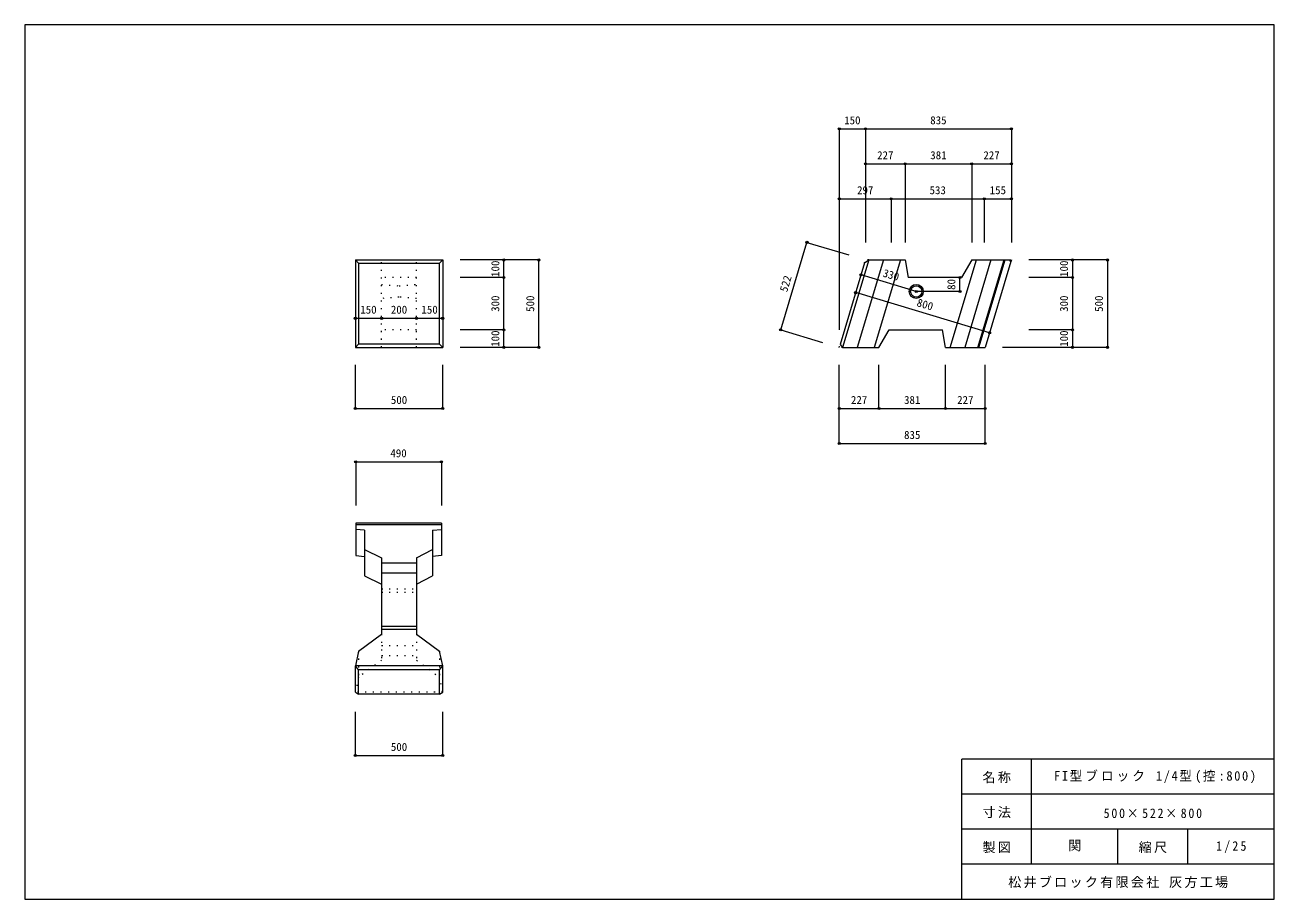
# Model space of a CAD drawing. Units: millimetres, scale not verified. Extents: x 138 to 7288, y 125 to 5125.
import ezdxf
from ezdxf.enums import TextEntityAlignment as Align

# ---------------------------------------------------------------- set-up
doc = ezdxf.new("R2010")
doc.units = ezdxf.units.MM
doc.header["$LTSCALE"] = 25
doc.header["$PDMODE"] = 32
doc.header["$PDSIZE"] = 12.5
doc.linetypes.add('DOTTED', pattern=[1.75, 0.25, -1.5])
for name, color, linetype, lineweight in [('_0-0_', 7, 'Continuous', 18), ('_0-1_', 7, 'Continuous', 18), ('_0-2_', 4, 'Continuous', 9)]:
    doc.layers.add(name, color=color, linetype=linetype, lineweight=lineweight)
doc.styles.add('ＭＳ ゴシック', font='')
doc.styles.get('ＭＳ ゴシック').set_extended_font_data('MS Gothic')

msp = doc.modelspace()

# ---------------------------------------------------------------- linework, layer by layer
at = {"layer": '_0-0_'}
for p, q in [((7287.5, 5125), (137.5, 5125)), ((137.5, 5125), (137.5, 125)), ((7287.5, 125), (7287.5, 5125)), ((7287.5, 925), (5500, 925)), ((5500, 125), (5500, 925)), ((5900, 325), (5900, 925)), ((7287.5, 725), (5500, 725)), ((7287.5, 525), (5500, 525)), ((6393.75, 325), (6393.75, 525)), ((6793.75, 325), (6793.75, 525)), ((7287.5, 325), (5500, 325)), ((137.5, 125), (7287.5, 125))]:
    msp.add_line(p, q, dxfattribs=at)
at = {"layer": '_0-1_'}
for p, q in [((2028.8, 3780.73), (2046.3, 3763.23)), ((2028.8, 3780.73), (2028.8, 3280.73)), ((2028.8, 3780.73), (2528.8, 3780.73)), ((2046.3, 3763.23), (2046.3, 3298.23)), ((2046.3, 3763.23), (2511.3, 3763.23)), ((2511.3, 3763.23), (2528.8, 3780.73)), ((2511.3, 3298.23), (2511.3, 3763.23)), ((2528.8, 3780.73), (2528.8, 3280.73)), ((4943.76, 3763.49), (4804.11, 3297.97)), ((4967.21, 3780.73), (4817.21, 3280.73)), ((5051.94, 3780.73), (4901.94, 3280.73)), ((4943.76, 3763.49), (4967.21, 3780.73)), ((4967.21, 3780.73), (5175.94, 3780.73)), ((5148.94, 3780.73), (4998.94, 3280.73)), ((5175.94, 3780.73), (5193.57, 3680.73)), ((5434.16, 3280.73), (5584.16, 3780.73)), ((5556.94, 3780.73), (5499.2, 3680.73)), ((5667.16, 3780.73), (5517.16, 3280.73)), ((5556.94, 3780.73), (5774.16, 3780.73)), ((5592.4, 3280.73), (5742.4, 3780.73)), ((5597.62, 3280.73), (5747.62, 3780.73)), ((5781.29, 3771.15), (5634.16, 3280.73)), ((5781.29, 3771.15), (5774.16, 3780.73)), ((5499.2, 3680.73), (5193.57, 3680.73)), ((5025.94, 3280.73), (5083.67, 3380.73)), ((5083.67, 3380.73), (5389.3, 3380.73)), ((5406.94, 3280.73), (5389.3, 3380.73)), ((2028.8, 3280.73), (2046.3, 3298.23)), ((2511.3, 3298.23), (2046.3, 3298.23)), ((2511.3, 3298.23), (2528.8, 3280.73)), ((4804.11, 3297.97), (4817.21, 3280.73)), ((2028.8, 3280.73), (2528.8, 3280.73)), ((4817.21, 3280.73), (5025.94, 3280.73)), ((5406.94, 3280.73), (5634.16, 3280.73)), ((2520.95, 2275.99), (2030.95, 2275.99)), ((2030.95, 2275.99), (2030.95, 2089.45)), ((2520.95, 2265.99), (2030.95, 2265.99)), ((2080.95, 2234.45), (2030.95, 2239.45)), ((2080.95, 2234.45), (2080.95, 1974.41)), ((2470.95, 2234.45), (2520.95, 2239.45)), ((2470.95, 2234.45), (2470.95, 1974.41)), ((2520.95, 2275.99), (2520.95, 2089.45)), ((2030.95, 2089.45), (2080.95, 2084.45)), ((2080.95, 2124.41), (2178.8, 2075.99)), ((2178.8, 2075.99), (2178.8, 1640.77)), ((2378.8, 2075.99), (2470.95, 2124.41)), ((2378.8, 2075.99), (2378.8, 1640.77)), ((2520.95, 2089.45), (2470.95, 2084.45)), ((2178.8, 2048.77), (2378.8, 2048.77)), ((2080.95, 1974.41), (2178.8, 1925.99)), ((2178.8, 1991.03), (2378.8, 1991.03)), ((2378.8, 1925.99), (2470.95, 1974.41)), ((2178.8, 1685.4), (2378.8, 1685.4)), ((2178.8, 1667.77), (2378.8, 1667.77)), ((2046.8, 1543.77), (2178.8, 1640.77)), ((2378.8, 1640.77), (2510.8, 1543.77)), ((2046.8, 1543.77), (2028.8, 1459.04)), ((2528.8, 1459.04), (2510.8, 1543.77)), ((2046.8, 1435.6), (2028.8, 1459.04)), ((2528.8, 1459.04), (2028.8, 1459.04)), ((2028.8, 1309.04), (2028.8, 1459.04)), ((2046.8, 1295.94), (2046.8, 1435.6)), ((2510.8, 1435.6), (2046.8, 1435.6)), ((2510.8, 1435.6), (2528.8, 1459.04)), ((2510.8, 1295.94), (2510.8, 1435.6)), ((2528.8, 1309.04), (2528.8, 1459.04)), ((2510.8, 1295.94), (2046.8, 1295.94))]:
    msp.add_line(p, q, dxfattribs=at)
at = {"layer": '_0-1_', "linetype": 'DOTTED'}
for p, q in [((2178.8, 3280.73), (2178.8, 3780.73)), ((2378.8, 3280.73), (2378.8, 3780.73)), ((4943.76, 3763.49), (4948.94, 3780.73)), ((4967.21, 3780.73), (4948.94, 3780.73)), ((5774.16, 3780.73), (5784.16, 3780.73)), ((5784.16, 3780.73), (5781.29, 3771.15)), ((2378.8, 3680.73), (2178.8, 3680.73)), ((2178.8, 3640.73), (2278.8, 3633.23)), ((2278.8, 3633.23), (2378.8, 3640.73)), ((2278.8, 3568.23), (2178.8, 3560.73)), ((2378.8, 3560.73), (2278.8, 3568.23)), ((2378.8, 3380.73), (2178.8, 3380.73)), ((4798.94, 3280.73), (4804.11, 3297.97)), ((4817.21, 3280.73), (4798.94, 3280.73)), ((2178.8, 1898.77), (2378.8, 1898.77)), ((2178.8, 1881.14), (2378.8, 1881.14)), ((2178.8, 1640.77), (2178.8, 1490.77)), ((2178.8, 1575.5), (2378.8, 1575.5)), ((2378.8, 1640.77), (2378.8, 1490.77)), ((2046.8, 1543.77), (2046.8, 1393.77)), ((2178.8, 1517.77), (2378.8, 1517.77)), ((2510.8, 1543.77), (2510.8, 1393.77)), ((2178.8, 1490.77), (2046.8, 1393.77)), ((2378.8, 1490.77), (2510.8, 1393.77)), ((2046.8, 1393.77), (2028.8, 1309.04)), ((2528.8, 1309.04), (2510.8, 1393.77)), ((2528.8, 1309.04), (2028.8, 1309.04))]:
    msp.add_line(p, q, dxfattribs=at)
at = {"layer": '_0-1_', "color": 4, "lineweight": 9}
msp.add_line((2028.8, 3447.39), (2528.8, 3447.39), dxfattribs=at)
at = {"layer": '_0-1_'}
for radius in [40, 32.5]:
    msp.add_circle((5239.47, 3600.73), radius, dxfattribs=at)
at = {"layer": '_0-1_', "color": 4}
for p in [(2028.8, 3447.39), (2178.8, 3447.39), (2378.8, 3447.39), (2528.8, 3447.39)]:
    msp.add_point(p, dxfattribs=at)
at = {"layer": '_0-2_'}
for p, q in [((4798.94, 4530.73), (4798.94, 3380.73)), ((4798.94, 4530.73), (5784.16, 4530.73)), ((4948.94, 4530.73), (4948.94, 3880.73)), ((5784.16, 4530.73), (5784.16, 3880.73)), ((4948.94, 4330.73), (4948.94, 3880.73)), ((4948.94, 4330.73), (5784.16, 4330.73)), ((5175.94, 4330.73), (5175.94, 3880.73)), ((5556.94, 4330.73), (5556.94, 3880.73)), ((4798.94, 4130.73), (5784.16, 4130.73)), ((5095.94, 4130.73), (5095.94, 3880.73)), ((5629.16, 4130.73), (5629.16, 3880.73)), ((4463.7, 3381.3), (4613.7, 3881.3)), ((4613.7, 3881.3), (4853.15, 3809.46)), ((3078.8, 3780.73), (2628.8, 3780.73)), ((2878.8, 3280.73), (2878.8, 3780.73)), ((3078.8, 3280.73), (3078.8, 3780.73)), ((6334.16, 3780.73), (5884.16, 3780.73)), ((6134.16, 3780.73), (6134.16, 3280.73)), ((6334.16, 3780.73), (6334.16, 3280.73)), ((2878.8, 3680.73), (2628.8, 3680.73)), ((5239.47, 3600.73), (4923.38, 3695.55)), ((5489.47, 3600.73), (5489.47, 3680.73)), ((6134.16, 3680.73), (5884.16, 3680.73)), ((5659.16, 3364.06), (4892.9, 3593.94)), ((5489.47, 3600.73), (5239.47, 3600.73)), ((2878.8, 3380.73), (2628.8, 3380.73)), ((4463.7, 3381.3), (4703.15, 3309.46)), ((6134.16, 3380.73), (5884.16, 3380.73)), ((3078.8, 3280.73), (2628.8, 3280.73)), ((6334.16, 3280.73), (5734.16, 3280.73)), ((2028.8, 2930.73), (2028.8, 3180.73)), ((2528.8, 2930.73), (2528.8, 3180.73)), ((4798.94, 2730.73), (4798.94, 3180.73)), ((5025.94, 2930.73), (5025.94, 3180.73)), ((5406.94, 2930.73), (5406.94, 3180.73)), ((5634.16, 2730.73), (5634.16, 3180.73)), ((2028.8, 2930.73), (2528.8, 2930.73)), ((4798.94, 2930.73), (5634.16, 2930.73)), ((4798.94, 2730.73), (5634.16, 2730.73)), ((2030.95, 2625.99), (2030.95, 2375.99)), ((2030.95, 2625.99), (2520.95, 2625.99)), ((2520.95, 2625.99), (2520.95, 2375.99)), ((2028.8, 945.94), (2028.8, 1195.94)), ((2528.8, 945.94), (2528.8, 1195.94)), ((2028.8, 945.94), (2528.8, 945.94))]:
    msp.add_line(p, q, dxfattribs=at)
at = {"layer": '_0-2_', "color": 7, "lineweight": 18}
for p, q in [((2028.8, 1309.04), (2046.8, 1295.94)), ((2510.8, 1295.94), (2528.8, 1309.04))]:
    msp.add_line(p, q, dxfattribs=at)
at = {"layer": '_0-2_'}
for p in [(4798.94, 4530.73), (4948.94, 4530.73), (5784.16, 4530.73), (4948.94, 4330.73), (5175.94, 4330.73), (5556.94, 4330.73), (5784.16, 4330.73), (4798.94, 4130.73), (5095.94, 4130.73), (5629.16, 4130.73), (5784.16, 4130.73), (4613.7, 3881.3), (2878.8, 3780.73), (3078.8, 3780.73), (6134.16, 3780.73), (6334.16, 3780.73), (2878.8, 3680.73), (4923.38, 3695.55), (5489.47, 3680.73), (6134.16, 3680.73), (4892.9, 3593.94), (5239.47, 3600.73), (5489.47, 3600.73), (2878.8, 3380.73), (4463.7, 3381.3), (5659.16, 3364.06), (6134.16, 3380.73), (2878.8, 3280.73), (3078.8, 3280.73), (6134.16, 3280.73), (6334.16, 3280.73), (2028.8, 2930.73), (2528.8, 2930.73), (4798.94, 2930.73), (5025.94, 2930.73), (5406.94, 2930.73), (5634.16, 2930.73), (4798.94, 2730.73), (5634.16, 2730.73), (2030.95, 2625.99), (2520.95, 2625.99), (2028.8, 945.94), (2528.8, 945.94)]:
    msp.add_point(p, dxfattribs=at)

# ---------------------------------------------------------------- texts
at = {"layer": '_0-0_', "style": 'ＭＳ ゴシック'}
msp.add_text('関', height=54.99, dxfattribs=at).set_placement((6109.38, 387.5), align=Align.BOTTOM_LEFT)
at = {"layer": '_0-0_', "char_height": 54.99, "attachment_point": 7, "style": 'ＭＳ ゴシック'}
for s, insert in [('\\T1.26;\\W0.95;FI型ブロック\\~1/4型(控:800)', (6028.12, 787.5)), ('\\T1.17;名称', (5618.75, 787.5)), ('\\T1.17;寸法', (5618.75, 587.5)), ('\\T1.31;\\W0.9;500×522×800', (6312.5, 587.5)), ('\\T1.17;製図', (5618.75, 387.5)), ('\\T1.17;縮尺', (6512.5, 387.5)), ('\\T1.38;\\W0.9;1/25', (6956.25, 387.5)), ('\\T1.17;松井ブロック有限会社\\~灰方工場', (5765.62, 187.5))]:
    msp.add_mtext(s, dxfattribs=dict(at, insert=insert))
at = {"layer": '_0-1_', "color": 4, "style": 'ＭＳ ゴシック'}
for s, p in [('150', (2056.92, 3459.89)), ('200', (2231.92, 3459.89)), ('150', (2406.92, 3459.89))]:
    msp.add_text(s, height=45.82, dxfattribs=at).set_placement(p, align=Align.BOTTOM_LEFT)
at = {"layer": '_0-2_', "style": 'ＭＳ ゴシック'}
for s, p in [('150', (4827.06, 4543.23)), ('835', (5319.67, 4543.23)), ('227', (5015.56, 4343.23)), ('381', (5319.56, 4343.23)), ('227', (5623.67, 4343.23)), ('297', (4900.56, 4143.23)), ('533', (5315.67, 4143.23)), ('155', (5659.79, 4143.23)), ('500', (2231.92, 2943.23)), ('227', (4865.56, 2943.23)), ('381', (5169.56, 2943.23)), ('227', (5473.67, 2943.23)), ('835', (5169.67, 2743.23)), ('490', (2229.07, 2638.49)), ('500', (2231.92, 958.44))]:
    msp.add_text(s, height=45.82, dxfattribs=at).set_placement(p, align=Align.BOTTOM_LEFT)
for s, rotation, p in [('100', 90, (2866.3, 3683.85)), ('330', 343.301, (5040.12, 3673.58)), ('100', 90, (6121.66, 3683.85)), ('522', 73.301, (4513.26, 3589.99)), ('80', 90, (5476.97, 3609.48)), ('300', 90, (2866.3, 3483.85)), ('500', 90, (3066.3, 3483.85)), ('800', 343.301, (5234.72, 3504.44)), ('300', 90, (6121.66, 3483.85)), ('500', 90, (6321.66, 3483.85)), ('100', 90, (2866.3, 3283.85)), ('100', 90, (6121.66, 3283.85))]:
    msp.add_text(s, height=45.82, rotation=rotation, dxfattribs=at).set_placement(p, align=Align.BOTTOM_LEFT)

doc.saveas('drawing.dxf')
